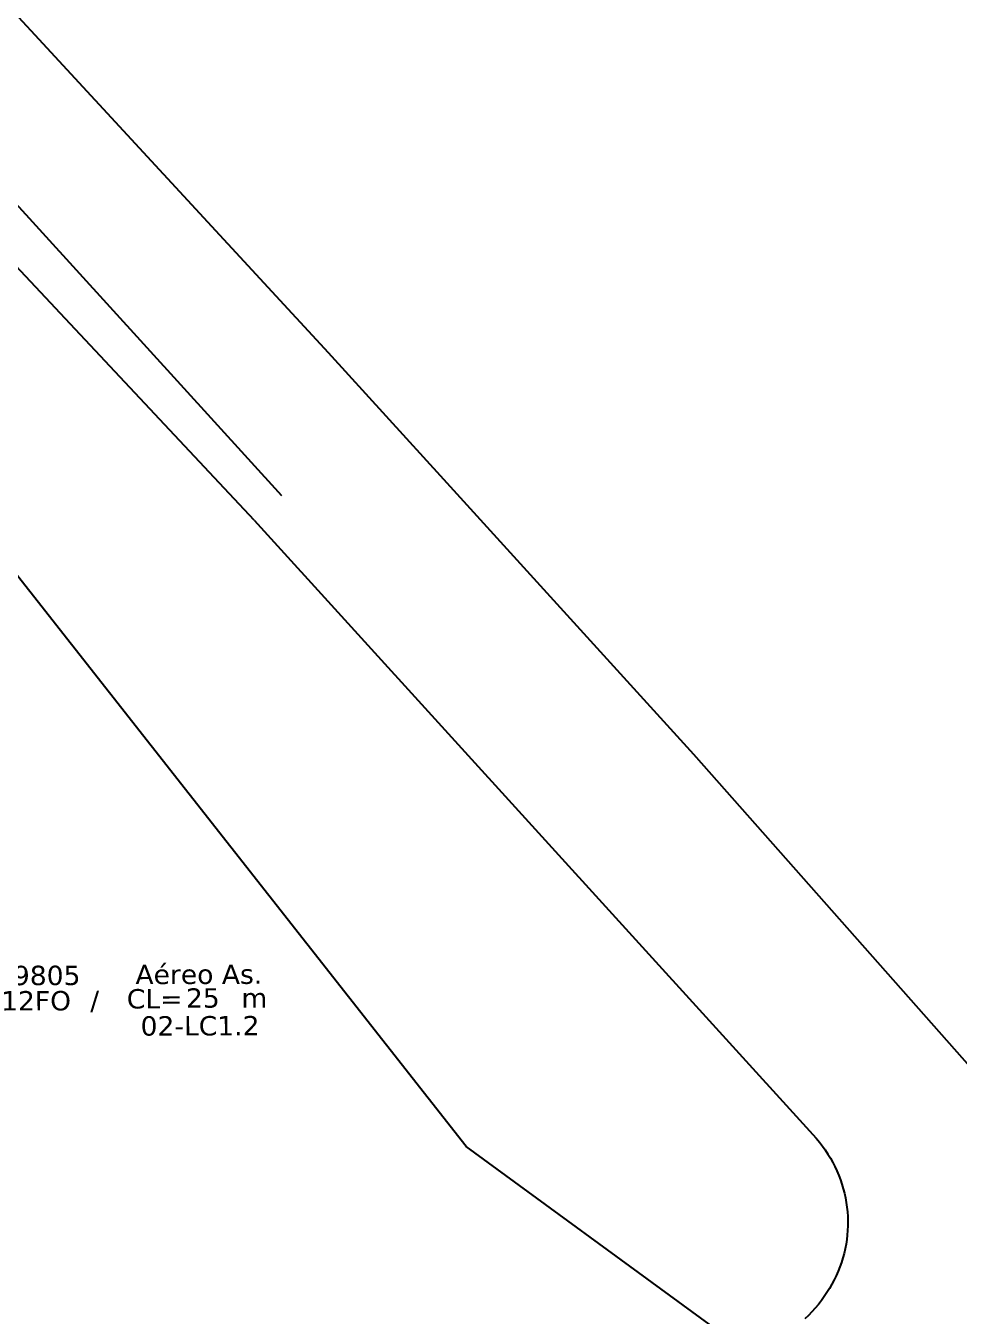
# Model space of a CAD drawing. Header units: millimetres. Extents: x 1075 to 1436, y -3191 to -2905.
# Drawn here: x 1241.8 to 1290, y -3068 to -3001.4 of the extents above; entities that cross this region are included whole.
import ezdxf
from ezdxf.enums import TextEntityAlignment as Align

# ---------------------------------------------------------------- set-up
doc = ezdxf.new("R2010")
doc.units = ezdxf.units.MM
for name, color, linetype in [('10.0-Cartográfico', 252, 'Continuous'), ('E.T.', 7, 'Continuous'), ('label_cabos', 7, 'Continuous')]:
    doc.layers.add(name, color=color, linetype=linetype)
doc.styles.add('siredit', font='verdana.ttf')

# ---------------------------------------------------------------- blocks, each defined once
blk = doc.blocks.new('Inst CB AS CFOA-SM-ASU-120-S-12')
at = {"layer": 'label_cabos', "color": 0, "style": 'siredit'}
for tag, flags, p in [('ID_ATIVIDADE', 3, (1.314, 2.672)), ('FATOR', 1, (11.56, 2.551))]:
    blk.add_attdef(tag, text='', height=1, rotation=359.69001, dxfattribs=dict(at, flags=flags)).set_placement(p, align=Align.MIDDLE_CENTER)
for tag, p in [('DESTINO_CABO', (3.131, 1.262)), ('TIPO_CABO', (13.108, 1.245)), ('TIPO_CABO', (1.262, -0.005)), ('CABO', (4.686, -0.052)), ('/', (7.714, -0.052)), ('LANCE', (10.809, 0.002)), ('UND', (15.964, 0.002)), ('FID', (13.148, -1.414))]:
    blk.add_attdef(tag, text='', height=1, rotation=359.69001, dxfattribs=at).set_placement(p, align=Align.MIDDLE_CENTER)
blk.add_attdef('QTDE', (12.429, -0.475), '', height=1, rotation=359.69001, dxfattribs=at)

msp = doc.modelspace()

# ---------------------------------------------------------------- linework, layer by layer
at = {"layer": '10.0-Cartográfico'}
for points in [[(1253.578, -3026.928), (1194.019, -2963.405), (1193.97, -2963.352), (1193.822, -2963.218), (1193.664, -2963.102), (1193.487, -2963.005), (1193.301, -2962.917), (1193.115, -2962.856), (1192.919, -2962.804), (1192.714, -2962.779), (1178.64, -2949.712), (1177.106, -2947.012), (1176.199, -2944.078), (1175.995, -2942.563), (1176.029, -2940.019), (1176.395, -2938.011), (1176.862, -2936.546), (1218.921, -2904.553), (1254.768, -2935.392), (1281.18, -2958.279), (1308.58, -2984.351)], [(1310.76, -2993.231), (1284.727, -2968.818), (1259.399, -2945.677), (1233.957, -2922.673), (1225.595, -2915.6), (1224.494, -2915.37), (1223.186, -2915.385), (1221.933, -2915.497), (1220.524, -2915.803), (1218.175, -2917.587), (1194.291, -2936.071), (1192.728, -2938.351), (1191.924, -2941.802), (1191.844, -2943.77), (1192.619, -2946.121), (1196.099, -2950.742), (1226.435, -2984.759), (1257.398, -3018.265), (1263.352, -3024.806)], [(1188.01, -2952.086), (1254.982, -3025.649)], [(1263.352, -3024.806), (1276.269, -3038.996), (1299.384, -3065.115), (1301.536, -3067.156), (1304.733, -3067.807), (1306.857, -3067.783), (1309.08, -3067.167), (1321.869, -3061.51), (1331.031, -3055.406), (1332.805, -3053.026), (1333.626, -3050.853), (1334.122, -3048.192), (1333.996, -3046.718), (1333.65, -3044.657), (1333.229, -3043.982)], [(1253.578, -3026.928), (1282.443, -3058.634), (1282.622, -3058.838), (1282.783, -3059.034), (1282.936, -3059.235), (1283.082, -3059.44), (1283.219, -3059.65), (1283.348, -3059.863), (1283.469, -3060.08), (1283.581, -3060.3), (1283.685, -3060.524), (1283.781, -3060.75), (1283.868, -3060.978), (1283.946, -3061.209), (1284.016, -3061.442), (1284.077, -3061.677), (1284.128, -3061.913), (1284.172, -3062.151), (1284.206, -3062.39), (1284.231, -3062.629), (1284.247, -3062.869), (1284.255, -3063.11), (1284.253, -3063.35), (1284.242, -3063.591), (1284.223, -3063.831), (1284.195, -3064.07), (1284.157, -3064.308), (1284.111, -3064.546), (1284.056, -3064.781), (1283.992, -3065.016), (1283.919, -3065.248), (1283.838, -3065.478), (1283.748, -3065.706), (1283.65, -3065.931), (1283.542, -3066.153), (1283.427, -3066.372), (1283.303, -3066.588), (1283.171, -3066.8), (1283.031, -3067.008), (1282.883, -3067.212), (1282.727, -3067.411), (1282.564, -3067.606), (1282.393, -3067.796), (1282.214, -3067.98), (1282.029, -3068.159)]]:
    msp.add_lwpolyline(points, dxfattribs=at)
at = {"layer": 'E.T.', "color": 2}
msp.add_lwpolyline([(1279.371, -3148.689), (1284.486, -3145.645), (1342.441, -3116.174), (1264.538, -3059.254), (1229.805, -3015.141), (1179.606, -2964.803), (1112.51, -3006.397), (1202.236, -3113.538), (1141.097, -3144.587), (1160.768, -3168.45), (1224.307, -3133.993), (1249.522, -3170.881), (1279.371, -3148.689), (1279.371, -3148.689)], dxfattribs=at)

# ---------------------------------------------------------------- block references
at = {"layer": 'label_cabos'}
ref = msp.add_blockref('Inst CB AS CFOA-SM-ASU-120-S-12', (1237.621, -3051.72), dxfattribs=dict(at, rotation=0.4634636605575976))
ref.add_attrib('DESTINO_CABO', 'BOT-19805', dxfattribs={"color": 0, "height": 1, "rotation": 0.15347, "style": 'siredit'}).set_placement((1240.742, -3050.432), align=Align.MIDDLE_CENTER)
ref.add_attrib('TIPO_CABO', 'Aéreo As.', dxfattribs={"color": 0, "height": 1, "rotation": 0.15347, "style": 'siredit'}).set_placement((1250.718, -3050.369), align=Align.MIDDLE_CENTER)
ref.add_attrib('CABO', '12FO', dxfattribs={"color": 0, "height": 1, "rotation": 0.15347, "style": 'siredit'}).set_placement((1242.307, -3051.734), align=Align.MIDDLE_CENTER)
ref.add_attrib('/', '/', dxfattribs={"color": 0, "height": 1, "rotation": 0.15347, "style": 'siredit'}).set_placement((1245.335, -3051.709), align=Align.MIDDLE_CENTER)
ref.add_attrib('TIPO_CABO', 'ASU - ', dxfattribs={"color": 0, "height": 1, "rotation": 0.15347, "style": 'siredit'}).set_placement((1238.883, -3051.714), align=Align.MIDDLE_CENTER)
ref.add_attrib('FID', '02-LC1.2', dxfattribs={"color": 0, "height": 1, "rotation": 0.15347, "style": 'siredit'}).set_placement((1250.779, -3053.027), align=Align.MIDDLE_CENTER)
ref.add_attrib('LANCE', 'CL=', dxfattribs={"color": 0, "height": 1, "rotation": 0.15347, "style": 'siredit'}).set_placement((1248.429, -3051.631), align=Align.MIDDLE_CENTER)
ref.add_attrib('QTDE', '25', (1250.053, -3052.094), dxfattribs={"color": 0, "height": 1, "rotation": 0.15347, "style": 'siredit'})
ref.add_attrib('UND', 'm', dxfattribs={"color": 0, "height": 1, "rotation": 0.15347, "style": 'siredit'}).set_placement((1253.584, -3051.589), align=Align.MIDDLE_CENTER)

doc.saveas('drawing.dxf')
